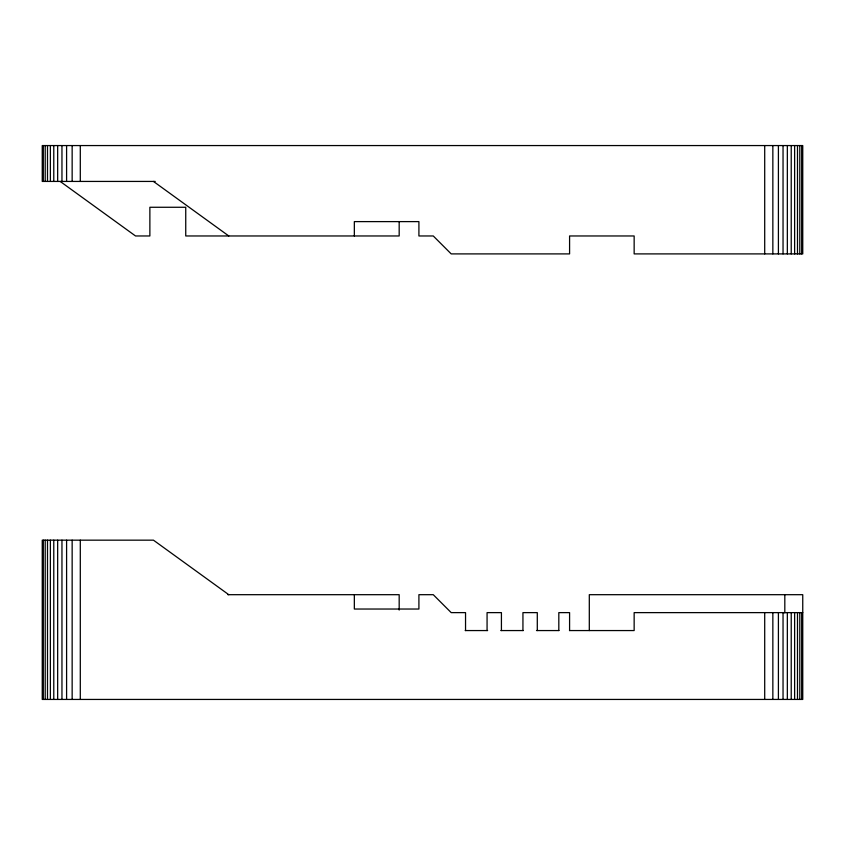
<?xml version="1.0" encoding="UTF-8"?>
<svg xmlns="http://www.w3.org/2000/svg" width="845" height="845" viewBox="0 0 845 845"><rect width="100%" height="100%" fill="white"/><g stroke="black" fill="none" stroke-linecap="round" stroke-linejoin="round"><path stroke-width="1.27" d="M155.216 181.432L42.25 181.432L42.25 145.562L802.75 145.562L802.75 253.901L634.151 253.901L634.151 235.966L569.583 235.966L569.583 253.901L451.198 253.901L433.263 235.966L418.909 235.966L418.909 221.612L354.34 221.612L354.34 235.966M227.907 594.69L399.178 594.69L399.178 610.058M802.75 612.625L634.151 612.625L634.151 630.56L569.498 630.56M465.194 630.56L487.639 630.56M500.842 630.56L523.287 630.56M536.49 630.56L558.936 630.56M153.452 181.432L228.784 235.966M60.185 181.432L135.517 235.966L149.871 235.966L149.871 207.268L185.742 207.268L185.742 235.966L399.178 235.966L399.178 221.612M228.784 594.69L153.452 540.166L42.25 540.166L42.25 699.438L802.75 699.438L802.75 594.69L589.303 594.69L589.303 630.56M801.683 145.562L801.683 253.901M801.683 612.625L801.683 699.438M799.793 145.562L799.793 253.901M799.793 612.625L799.793 699.438M797.5 145.562L797.5 253.901M797.5 612.625L797.5 699.438M794.627 145.562L794.627 253.901M794.627 612.625L794.627 699.438M791.226 145.562L791.226 253.901M791.226 612.625L791.226 699.438M787.339 145.562L787.339 253.901M787.339 612.625L787.339 699.438M784.815 594.69L784.815 612.878M783.04 145.562L783.04 253.901M783.04 612.625L783.04 699.438M778.403 145.562L778.403 253.901M778.403 612.625L778.403 699.438M772.848 145.562L772.848 253.901M772.848 612.625L772.848 699.438M764.704 145.562L764.704 253.901M764.704 612.625L764.704 699.438M569.583 630.56L569.583 612.625L558.82 612.625L558.82 630.56M537.293 630.56L537.293 612.625L522.939 612.625L522.939 630.56M501.423 630.56L501.423 612.625L487.069 612.625L487.069 630.56M465.542 630.56L465.542 612.625L451.198 612.625L433.263 594.69L418.909 594.69L418.909 609.034L354.34 609.034L354.34 594.69M80.296 145.562L80.296 181.432M80.296 540.166L80.296 699.438M72.152 145.562L72.152 181.432M72.152 540.166L72.152 699.438M66.597 145.562L66.597 181.432M66.597 540.166L66.597 699.438M61.96 145.562L61.96 181.432M61.96 540.166L61.96 699.438M57.661 145.562L57.661 181.432M57.661 540.166L57.661 699.438M53.774 145.562L53.774 181.432M53.774 540.166L53.774 699.438M50.373 145.562L50.373 181.432M50.373 540.166L50.373 699.438M47.5 145.562L47.5 181.432M47.5 540.166L47.5 699.438M45.207 145.562L45.207 181.432M45.207 540.166L45.207 699.438M43.317 145.562L43.317 181.432M43.317 540.166L43.317 699.438"/></g></svg>
